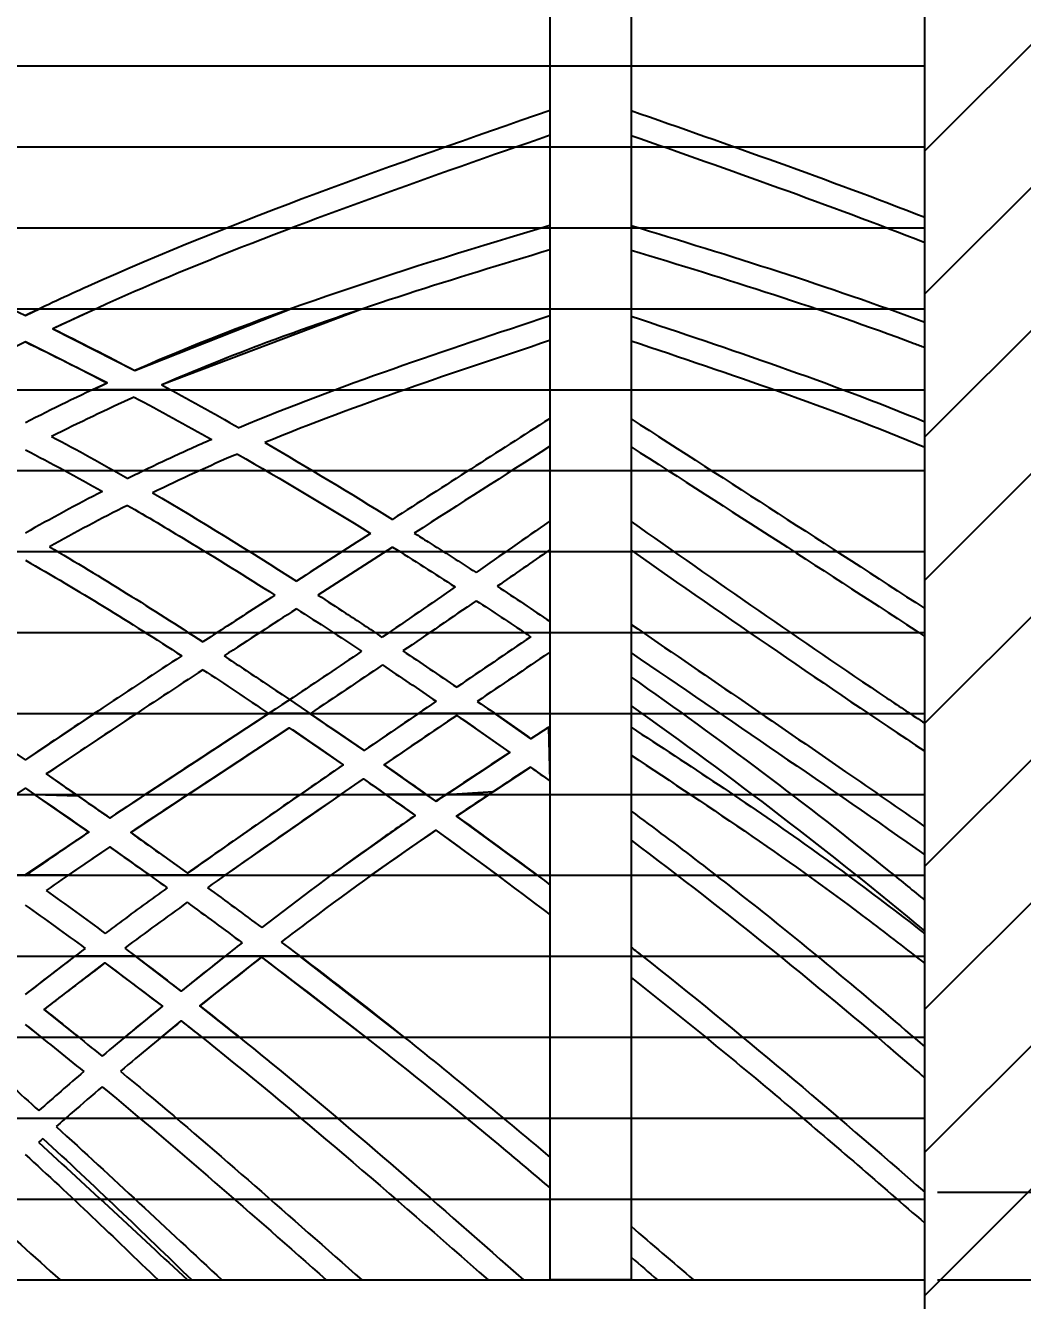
# Model space of a CAD drawing. Header units: feet. Extents: x 0 to 695, y -979 to -294.
# Drawn here: x 149.842 to 151.074, y -498.18 to -496.604 of the extents above; entities that cross this region are included whole.
import ezdxf

# ---------------------------------------------------------------- set-up
doc = ezdxf.new("R2010")
doc.units = ezdxf.units.FT
doc.header["$MEASUREMENT"] = 0
doc.header["$PDMODE"] = 35
doc.layers.add('ATM Mangroves', color=3, linetype='Continuous')
doc.styles.get("Standard").update_dxf_attribs({"font": 'verdana.ttf'})
doc.dimstyles.new('Meters', dxfattribs={"dimscale": 0.25, "dimtxt": 1, "dimasz": 0.18, "dimexe": 0.178, "dimexo": 0.0625, "dimgap": 0.09, "dimtad": 0, "dimtih": 1, "dimtoh": 1, "dimzin": 0, "dimdsep": 46, "dimtxsty": 'Standard', "dimcen": 0.09, "dimazin": 0, "dimtfac": 1, "dimtofl": 0, "dimtmove": 0, "dimatfit": 3, "dimfxl": 0.5, "dimfxlon": 1, "dimtolj": 1, "dimtzin": 0, "dimarcsym": 0})

# ---------------------------------------------------------------- blocks, each defined once
blk = doc.blocks.new('*D91')
at = {"layer": 'ATM Mangroves', "color": 0, "lineweight": -2, "transparency": 16777216}
for p, q in [((151.8735, -498.0009), (151.8735, -497.7405)), ((151.8735, -497.7405), (151.9185, -497.7405)), ((150.969, -498.0459), (151.918, -498.0459)), ((150.969, -498.1543), (151.918, -498.1543)), ((151.8735, -498.1993), (151.8735, -498.2443))]:
    blk.add_line(p, q, dxfattribs=at)
at = {"layer": 'ATM Mangroves', "color": 0, "transparency": 16777216}
for points in [[(151.866, -498.0009), (151.881, -498.0009), (151.8735, -498.0459)], [(151.866, -498.1993), (151.881, -498.1993), (151.8735, -498.1543)]]:
    blk.add_solid(points, dxfattribs=at)
at = {"layer": 'Defpoints', "color": 0, "transparency": 16777216}
for p in [(150.9534, -498.0459), (150.9534, -498.1543), (151.8735, -498.1543)]:
    blk.add_point(p, dxfattribs=at)
at = {"layer": 'ATM Mangroves', "color": 0, "transparency": 16777216, "insert": (152.6849, -497.7405), "char_height": 0.25, "attachment_point": 5}
blk.add_mtext('\\A1;0.33 ft \\P(0.10 m)', dxfattribs=at)

msp = doc.modelspace()

# ---------------------------------------------------------------- hatches: boundary and pattern name
at = {"layer": 'ATM Mangroves', "transparency": 33554687}
h = msp.add_hatch(dxfattribs=at)
h.set_pattern_fill('AR-SAND', scale=0.09)
h.set_pattern_definition([(37.5, (0, 0), (-0.005669402, 0.17341414), [0, -0.1368, 0, -0.153, 0, -0.14625]), (7.5, (0, 0), (0.1592799, 0.25399315), [0, -0.0738, 0, -0.1233, 0, -0.04725]), (327.5, (-0.1107, 0), (0.280272768, 0.000509315), [0, -0.045, 0, -0.162, 0, -0.2115]), (317.5, (-0.1107, 0), (0.27055139, 0.0789908), [0, -0.0225, 0, -0.1062, 0, -0.1215])])
h.paths.add_polyline_path([(149.0975, -498.2051), (147.8047, -498.2051), (147.805, -498.9734), (149.0975, -498.9734)])
h.paths.add_polyline_path([(150.4903, -498.2051), (149.1975, -498.2051), (149.1978, -498.9734), (150.4903, -498.9734)])
h.paths.add_polyline_path([(150.9534, -498.2051), (150.5903, -498.2051), (150.5906, -498.9734), (150.9534, -498.9734)])
h.paths.add_polyline_path([(147.7047, -498.2051), (147.2534, -498.2051), (147.2534, -498.9734), (147.7047, -498.9734)])
h.paths.add_polyline_path([(157.4185, -498.2241), (156.9672, -498.2241), (156.9672, -498.9925), (157.4185, -498.9925)])
h.paths.add_polyline_path([(158.8113, -498.2241), (157.5185, -498.2241), (157.5188, -498.9925), (158.8113, -498.9925)])
h.paths.add_polyline_path([(160.2041, -498.2241), (158.9113, -498.2241), (158.9116, -498.9925), (160.2041, -498.9925)])
h.paths.add_polyline_path([(160.6672, -498.2241), (160.3041, -498.2241), (160.3044, -498.9925), (160.6672, -498.9925)])
h.paths.add_polyline_path([(136.8019, -485.7707, -0.024824), (136.7773, -485.7199), (136.7773, -485.4755), (135.4047, -485.4755, 0.34479), (136.8019, -487.0778)])
h.paths.add_polyline_path([(138.8492, -485.4755), (137.3455, -485.4755), (137.3455, -485.7199, -0.024824), (137.3209, -485.7707), (137.3209, -487.0977, 0.366457)])
h.paths.add_polyline_path([(132.2275, -482.8723), (132.6347, -482.8723), (132.6347, -482.104), (132.2275, -482.104)])
h.paths.add_polyline_path([(132.735, -482.8723), (134.0275, -482.8723), (134.0275, -482.104), (132.7347, -482.104)])
h.paths.add_polyline_path([(134.1278, -482.8723), (135.4203, -482.8723), (135.4203, -482.104), (134.1275, -482.104)])
h.paths.add_polyline_path([(135.5206, -482.8723), (135.9275, -482.8723), (135.9275, -482.104), (135.5203, -482.104)])
h = msp.add_hatch(dxfattribs=at)
h.set_pattern_fill('ANSI31')
h.set_pattern_definition([(45, (-7.41968, -105.5335), (-0.088388348, 0.088388348), [])])
h.paths.add_polyline_path([(147.2534, -494.3949), (146.696, -494.3925), (146.696, -499.7713), (151.7152, -499.7713), (151.7152, -494.3925), (150.9534, -494.3898), (150.9534, -498.9925), (147.2534, -498.9925)])
h = msp.add_hatch(dxfattribs=at)
h.set_pattern_fill('AR-B816', color=0, scale=1.75)
edge = h.paths.add_edge_path()
edge.add_spline(control_points=[(150.5903, -497.9005), (150.572, -497.8855), (150.5535, -497.8705), (150.535, -497.8556)], knot_values=[1.484116, 1.484116, 1.484116, 1.484116, 1.550191, 1.550191, 1.550191, 1.550191], degree=3, periodic=0)
edge.add_line((150.535, -497.8556), (150.4903, -497.8555))
edge.add_line((150.4903, -497.8555), (150.4903, -497.9555))
edge.add_line((150.4903, -497.9555), (150.5903, -497.9556))
edge.add_line((150.5903, -497.9556), (150.5903, -497.9005))
edge = h.paths.add_edge_path()
edge.add_spline(control_points=[(150.2482, -497.9553), (150.2737, -497.9235), (150.3001, -497.8926), (150.3297, -497.8601), (150.3319, -497.8578), (150.3341, -497.8554)], knot_values=[0.223874, 0.223874, 0.223874, 0.223874, 0.338487, 0.338487, 0.347616, 0.347616, 0.347616, 0.347616], degree=3, periodic=0)
edge.add_line((150.3341, -497.8554), (150.2923, -497.8553))
edge.add_spline(control_points=[(150.2923, -497.8553), (150.2893, -497.8586), (150.2605, -497.8911), (150.2327, -497.9245), (150.2087, -497.9553)], knot_values=[0.270656, 0.270656, 0.270656, 0.270656, 0.283749, 0.400898, 0.400898, 0.400898, 0.400898], degree=3, periodic=0)
edge.add_line((150.2087, -497.9553), (150.2482, -497.9553))
edge = h.paths.add_edge_path(flags=17)
edge.add_spline(control_points=[(150.5903, -497.8599), (150.5886, -497.8585), (150.5868, -497.857), (150.5851, -497.8556)], knot_values=[1.645698, 1.645698, 1.645698, 1.645698, 1.652512, 1.652512, 1.652512, 1.652512], degree=3, periodic=0)
edge.add_line((150.5851, -497.8556), (150.535, -497.8556))
edge.add_spline(control_points=[(150.535, -497.8556), (150.5535, -497.8705), (150.572, -497.8855), (150.5903, -497.9005)], knot_values=[1.484116, 1.484116, 1.484116, 1.484116, 1.550191, 1.550191, 1.550191, 1.550191], degree=3, periodic=0)
edge.add_line((150.5903, -497.9005), (150.5903, -497.8599))
edge = h.paths.add_edge_path()
edge.add_spline(control_points=[(150.706, -497.9557), (150.6676, -497.9235), (150.6291, -497.8916), (150.5903, -497.8599)], knot_values=[1.652512, 1.652512, 1.652512, 1.652512, 1.802689, 1.802689, 1.802689, 1.802689], degree=3, periodic=0)
edge.add_line((150.5903, -497.8599), (150.5903, -497.9005))
edge.add_spline(control_points=[(150.5903, -497.9005), (150.6127, -497.9188), (150.6349, -497.9372), (150.6571, -497.9557)], knot_values=[1.550191, 1.550191, 1.550191, 1.550191, 1.630411, 1.630411, 1.630411, 1.630411], degree=3, periodic=0)
edge.add_line((150.6571, -497.9557), (150.706, -497.9557))
edge = h.paths.add_edge_path()
edge.add_spline(control_points=[(150.8727, -497.9559), (150.8485, -497.9249), (150.8207, -497.8915), (150.7918, -497.8589), (150.7891, -497.8558)], knot_values=[0.271246, 0.271246, 0.271246, 0.271246, 0.389142, 0.401646, 0.401646, 0.401646, 0.401646], degree=3, periodic=0)
edge.add_line((150.7891, -497.8558), (150.7472, -497.8557))
edge.add_spline(control_points=[(150.7472, -497.8557), (150.7493, -497.858), (150.7514, -497.8603), (150.781, -497.8927), (150.8075, -497.9239), (150.8331, -497.9558)], knot_values=[0.224345, 0.224345, 0.224345, 0.224345, 0.233004, 0.233004, 0.348239, 0.348239, 0.348239, 0.348239], degree=3, periodic=0)
edge.add_line((150.8331, -497.9558), (150.8727, -497.9559))
edge = h.paths.add_edge_path()
edge.add_spline(control_points=[(151.0012, -497.884), (151, -497.883), (150.9988, -497.8819), (150.9975, -497.8809)], knot_values=[2.122845, 2.122845, 2.122845, 2.122845, 2.127701, 2.127701, 2.127701, 2.127701], degree=3, periodic=0)
edge.add_spline(control_points=[(150.9975, -497.8809), (150.9879, -497.8725), (150.9782, -497.8642), (150.9685, -497.8559)], knot_values=[2.084572, 2.084572, 2.084572, 2.084572, 2.122845, 2.122845, 2.122845, 2.122845], degree=3, periodic=0)
edge.add_line((150.9685, -497.8559), (150.9194, -497.8559))
edge.add_spline(control_points=[(150.9194, -497.8559), (150.9456, -497.878), (150.9716, -497.9003), (150.9975, -497.9226)], knot_values=[1.890835, 1.890835, 1.890835, 1.890835, 1.986044, 1.986044, 1.986044, 1.986044], degree=3, periodic=0)
edge.add_spline(control_points=[(150.9975, -497.9226), (150.9988, -497.9237), (151.0001, -497.9248), (151.0013, -497.9259)], knot_values=[1.986044, 1.986044, 1.986044, 1.986044, 1.990685, 1.990685, 1.990685, 1.990685], degree=3, periodic=0)
edge.add_line((151.0013, -497.9259), (151.0012, -497.884))

# ---------------------------------------------------------------- linework, layer by layer
at = {"layer": 'ATM Mangroves', "color": 7, "transparency": 33554687}
for p, q in [((150.9534, -498.9925), (150.9534, -494.3898)), ((147.2534, -496.6543), (150.9534, -496.6543)), ((147.2534, -496.7543), (150.9534, -496.7543)), ((147.2534, -496.8543), (150.9534, -496.8543)), ((147.2534, -496.9543), (150.9534, -496.9543)), ((147.2534, -497.0543), (150.9534, -497.0543)), ((147.2534, -497.1543), (150.9534, -497.1543)), ((147.2534, -497.2543), (150.9534, -497.2543)), ((147.2534, -497.3543), (150.9534, -497.3543)), ((148.1493, -497.4543), (150.9534, -497.4543)), ((147.2534, -497.5543), (150.9534, -497.5543)), ((147.2534, -497.6543), (150.9534, -497.6543)), ((147.2534, -497.7543), (150.9534, -497.7543)), ((147.2534, -497.8543), (150.9534, -497.8543)), ((147.2534, -497.9543), (150.9534, -497.9543)), ((147.2534, -497.9543), (150.9534, -497.9543)), ((147.2534, -497.9543), (150.9534, -497.9543)), ((147.2534, -497.9543), (150.9534, -497.9543)), ((147.2534, -497.9543), (150.9534, -497.9543)), ((147.2534, -498.0543), (150.9534, -498.0543)), ((147.2534, -498.1543), (150.9534, -498.1543)), ((147.2975, -498.1543), (150.9534, -498.1543)), ((147.2975, -498.1543), (150.9534, -498.1543))]:
    msp.add_line(p, q, dxfattribs=at)
for points in [[(150.5903, -495.1043), (150.5903, -498.1543), (150.4903, -498.1543), (150.4903, -495.1043)], [(150.2587, -496.9543), (150.0104, -497.0484), (150.0213, -497.0543), (149.9252, -497.0543), (149.943, -497.046), (149.842, -496.9952), (149.7409, -497.0459), (149.7589, -497.0543), (149.6621, -497.0543), (149.6734, -497.0482), (149.4267, -496.9543), (149.5149, -496.9543), (149.7067, -497.0305), (149.8081, -496.979), (149.7549, -496.9543), (149.8247, -496.9543), (149.842, -496.9625), (149.8593, -496.9543), (149.9294, -496.9543), (149.8759, -496.979), (149.9771, -497.0306), (150.17, -496.9543), (150.2587, -496.9543)], [(149.9042, -497.5543), (149.8678, -497.529), (149.9794, -497.4543), (149.9271, -497.4543), (149.8419, -497.5115), (149.757, -497.4543), (149.7049, -497.4543), (149.8161, -497.5291), (149.7793, -497.5543), (149.8306, -497.5543), (149.8418, -497.5466), (149.853, -497.5543), (149.907, -497.5562)], [(150.4886, -497.4712), (150.4666, -497.4855), (150.4219, -497.4543), (150.3275, -497.4543), (150.2603, -497.5003), (150.1933, -497.4543), (150.1428, -497.4543), (149.9904, -497.5543), (150.0432, -497.5543), (150.168, -497.4719), (150.2347, -497.5179), (150.1817, -497.5543), (150.2317, -497.5543), (150.2596, -497.5351), (150.2869, -497.5543), (150.3371, -497.5543), (150.2852, -497.5177), (150.3748, -497.4567), (150.4405, -497.5025), (150.3622, -497.5543), (150.4202, -497.5507), (150.466, -497.5206), (150.4903, -497.538), (150.4886, -497.4712)], [(150.2317, -497.5543), (150.0884, -497.6543), (149.9955, -497.6543), (149.9461, -497.6191), (149.8946, -497.6543), (149.789, -497.6543)], [(149.841, -497.6543), (149.9203, -497.6009), (149.853, -497.5543), (149.9042, -497.5543), (149.9462, -497.5836), (149.9904, -497.5543), (150.0432, -497.5543), (149.972, -497.6016), (150.0423, -497.6518), (150.1817, -497.5543), (150.2317, -497.5543)], [(150.4743, -497.6543), (150.3747, -497.5812), (150.4149, -497.5543), (150.3622, -497.5543), (150.3492, -497.5629), (150.3371, -497.5543), (150.2869, -497.5543), (150.3236, -497.5804), (150.2194, -497.6543), (150.2691, -497.6543), (150.349, -497.5986), (150.4251, -497.6543), (150.4743, -497.6543)], [(149.8417, -497.8385), (149.8614, -497.8543), (149.9078, -497.8543), (149.8651, -497.8201), (149.9402, -497.7626), (150.0111, -497.8162), (149.9647, -497.8543), (150.01, -497.8543), (150.0344, -497.8343), (150.0597, -497.8543), (150.1061, -497.8543), (150.0576, -497.8156), (150.1337, -497.7556), (150.2623, -497.8543), (150.3098, -497.8543), (150.1811, -497.7543), (150.0886, -497.7543), (150.0343, -497.7975), (149.978, -497.7543), (149.903, -497.7543), (149.8417, -497.8016)]]:
    msp.add_lwpolyline(points, dxfattribs=at)
for points, knots in [([(150.4903, -496.7092), (150.2975, -496.7763), (150.0778, -496.8527), (149.8675, -496.9503), (149.842, -496.9625)], [0, 0, 0, 0, 0.611557, 0.6963515, 0.6963515, 0.6963515, 0.6963515]), ([(150.4903, -496.7399), (150.3435, -496.791), (150.1972, -496.8421), (149.9943, -496.9249), (149.9348, -496.9512), (149.8759, -496.979)], [0.0101445, 0.0101445, 0.0101445, 0.0101445, 0.4756349, 0.4756349, 0.6724095, 0.6724095, 0.6724095, 0.6724095]), ([(150.4899, -496.8816), (150.3717, -496.9172), (150.2542, -496.9536), (150.0962, -497.0124), (150.0531, -497.0298), (150.0104, -497.0484)], [0.0608054, 0.0608054, 0.0608054, 0.0608054, 0.4303627, 0.4303627, 0.5717585, 0.5717585, 0.5717585, 0.5717585]), ([(150.5903, -496.8817), (150.7085, -496.9176), (150.8259, -496.9543), (150.9445, -496.9987), (150.9489, -497.0004), (150.9534, -497.0021)], [0.0608054, 0.0608054, 0.0608054, 0.0608054, 0.4303627, 0.4303627, 0.4447142, 0.4447142, 0.4447142, 0.4447142]), ([(150.0721, -497.1158), (150.0548, -497.1234), (150.02, -497.139), (149.9857, -497.1555), (149.9686, -497.164)], [0.4443843, 0.4443843, 0.4443843, 0.4443843, 0.5012883, 0.5589022, 0.5589022, 0.5589022, 0.5589022]), ([(149.9679, -497.1972), (149.9924, -497.2113), (150.0169, -497.2257), (150.0777, -497.2626), (150.1141, -497.2851), (150.1503, -497.3081)], [0.9021397, 0.9021397, 0.9021397, 0.9021397, 0.9877196, 0.9877196, 1.1163993, 1.1163993, 1.1163993, 1.1163993]), ([(150.5903, -497.2173), (150.6951, -497.2907), (150.8154, -497.375), (150.9377, -497.4562), (150.9534, -497.4665)], [0, 0, 0, 0, 0.383901, 0.4403583, 0.4403583, 0.4403583, 0.4403583]), ([(150.3224, -497.2315), (150.3281, -497.2351), (150.3536, -497.2512), (150.379, -497.2675), (150.3987, -497.2802)], [1.24296492, 1.24296492, 1.24296492, 1.24296492, 1.2631988, 1.33331559, 1.33331559, 1.33331559, 1.33331559]), ([(150.1503, -497.3081), (150.1383, -497.3158), (150.1085, -497.3351), (150.0788, -497.3544), (150.0611, -497.366)], [0.4031618, 0.4031618, 0.4031618, 0.4031618, 0.4460104, 0.5095, 0.5095, 0.5095, 0.5095]), ([(150.2033, -497.308), (150.2147, -497.3154), (150.2413, -497.3327), (150.2678, -497.3501), (150.2828, -497.3601)], [1.16086895, 1.16086895, 1.16086895, 1.16086895, 1.2015895, 1.25567929, 1.25567929, 1.25567929, 1.25567929]), ([(150.399, -497.315), (150.4197, -497.3285), (150.4403, -497.3421), (150.4627, -497.3571), (150.4645, -497.3583), (150.4663, -497.3596)], [1.35258501, 1.35258501, 1.35258501, 1.35258501, 1.42690471, 1.42690471, 1.43355119, 1.43355119, 1.43355119, 1.43355119]), ([(150.5903, -497.3443), (150.6787, -497.4048), (150.7999, -497.4879), (150.9208, -497.5715), (150.9534, -497.5943)], [0, 0, 0, 0, 0.3214794, 0.4407812, 0.4407812, 0.4407812, 0.4407812]), ([(150.2574, -497.3774), (150.2293, -497.3966), (150.1261, -497.4661), (150.0214, -497.5334), (149.9462, -497.5836)], [0.2817914, 0.2817914, 0.2817914, 0.2817914, 0.383901, 0.655012, 0.655012, 0.655012, 0.655012]), ([(150.0874, -497.3832), (150.1035, -497.3939), (150.1615, -497.4325), (150.219, -497.4716), (150.2603, -497.5003)], [0.9872783, 0.9872783, 0.9872783, 0.9872783, 1.0449666, 1.1956559, 1.1956559, 1.1956559, 1.1956559]), ([(150.5903, -497.4094), (150.6998, -497.4861), (150.8215, -497.5774), (150.9391, -497.6736), (150.9534, -497.6853)], [1.5641916, 1.5641916, 1.5641916, 1.5641916, 1.9649858, 2.0203307, 2.0203307, 2.0203307, 2.0203307]), ([(150.168, -497.4719), (150.1334, -497.495), (150.0988, -497.5179), (150.0332, -497.5608), (150.0025, -497.5811), (149.972, -497.6016)], [0.4084055, 0.4084055, 0.4084055, 0.4084055, 0.5329087, 0.5329087, 0.6435983, 0.6435983, 0.6435983, 0.6435983]), ([(150.5903, -497.4713), (150.6623, -497.5184), (150.7862, -497.5995), (150.9044, -497.6885), (150.9534, -497.7267)], [0, 0, 0, 0, 0.257938, 0.4440211, 0.4440211, 0.4440211, 0.4440211]), ([(150.5903, -497.506), (150.6908, -497.5719), (150.7897, -497.6383), (150.9078, -497.728), (150.9306, -497.7456), (150.9534, -497.7633)], [0.0189872, 0.0189872, 0.0189872, 0.0189872, 0.3797323, 0.3797323, 0.4666628, 0.4666628, 0.4666628, 0.4666628]), ([(150.2347, -497.5179), (150.231, -497.5204), (150.1666, -497.5647), (150.1022, -497.6091), (150.0423, -497.6518)], [0.3078542, 0.3078542, 0.3078542, 0.3078542, 0.3214794, 0.5422564, 0.5422564, 0.5422564, 0.5422564]), ([(149.8676, -497.5291), (149.889, -497.5438), (149.9152, -497.5619), (149.9413, -497.5801), (149.9462, -497.5836)], [0.8009993, 0.8009993, 0.8009993, 0.8009993, 0.87869239, 0.89662463, 0.89662463, 0.89662463, 0.89662463]), ([(150.3236, -497.5804), (150.3071, -497.5917), (150.2428, -497.6363), (150.18, -497.6832), (150.1339, -497.7189)], [0.1978272, 0.1978272, 0.1978272, 0.1978272, 0.257938, 0.4327522, 0.4327522, 0.4327522, 0.4327522]), ([(150.5903, -497.5749), (150.6468, -497.6167), (150.77, -497.7111), (150.889, -497.8109), (150.9534, -497.8664)], [1.6305236, 1.6305236, 1.6305236, 1.6305236, 1.841534, 2.0964715, 2.0964715, 2.0964715, 2.0964715]), ([(149.9203, -497.6009), (149.8988, -497.6154), (149.8726, -497.6333), (149.8466, -497.6515), (149.8417, -497.6548)], [0.68624896, 0.68624896, 0.68624896, 0.68624896, 0.76387076, 0.78151808, 0.78151808, 0.78151808, 0.78151808]), ([(150.349, -497.5986), (150.2963, -497.6345), (150.2444, -497.6713), (150.1817, -497.7188), (150.1698, -497.7278), (150.158, -497.7368)], [0.1872032, 0.1872032, 0.1872032, 0.1872032, 0.3797323, 0.3797323, 0.4246645, 0.4246645, 0.4246645, 0.4246645]), ([(150.5903, -497.6111), (150.7098, -497.7005), (150.8257, -497.7944), (150.9437, -497.8964), (150.9486, -497.9006), (150.9534, -497.9048)], [1.6522249, 1.6522249, 1.6522249, 1.6522249, 2.1024334, 2.1024334, 2.1215879, 2.1215879, 2.1215879, 2.1215879]), ([(150.0172, -497.6698), (149.9974, -497.6841), (149.9717, -497.7028), (149.9463, -497.7217), (149.9404, -497.7261)], [0.57322756, 0.57322756, 0.57322756, 0.57322756, 0.64639323, 0.66839313, 0.66839313, 0.66839313, 0.66839313]), ([(150.1097, -497.7377), (150.0934, -497.7504), (150.0682, -497.7703), (150.0432, -497.7904), (150.0343, -497.7975)], [0.46341679, 0.46341679, 0.46341679, 0.46341679, 0.52554403, 0.55956434, 0.55956434, 0.55956434, 0.55956434]), ([(150.158, -497.7368), (150.2053, -497.7724), (150.3178, -497.859), (150.4271, -497.9495), (150.4903, -498.0029)], [1.1579791, 1.1579791, 1.1579791, 1.1579791, 1.3354998, 1.5837547, 1.5837547, 1.5837547, 1.5837547]), ([(150.5903, -497.7431), (150.5951, -497.7468), (150.7189, -497.8442), (150.8389, -497.9464), (150.9534, -498.0459)], [1.6055761, 1.6055761, 1.6055761, 1.6055761, 1.6236565, 2.0783938, 2.0783938, 2.0783938, 2.0783938]), ([(149.9402, -497.7626), (149.9184, -497.7789), (149.8968, -497.7954), (149.8719, -497.8147), (149.8685, -497.8174), (149.8651, -497.8201)], [0.69055062, 0.69055062, 0.69055062, 0.69055062, 0.7725004, 0.7725004, 0.78557931, 0.78557931, 0.78557931, 0.78557931]), ([(150.1337, -497.7556), (150.2364, -497.8327), (150.3371, -497.9123), (150.454, -498.0101), (150.4722, -498.0254), (150.4903, -498.0408)], [1.1498976, 1.1498976, 1.1498976, 1.1498976, 1.5367157, 1.5367157, 1.6083014, 1.6083014, 1.6083014, 1.6083014]), ([(150.5903, -497.7807), (150.6566, -497.8329), (150.7219, -497.8862), (150.8425, -497.9881), (150.898, -498.0361), (150.9534, -498.0843)], [1.6288811, 1.6288811, 1.6288811, 1.6288811, 1.8832158, 1.8832158, 2.103618, 2.103618, 2.103618, 2.103618]), ([(150.0576, -497.8156), (150.0871, -497.8389), (150.2234, -497.9484), (150.3546, -498.0637), (150.4575, -498.1543)], [1.0478849, 1.0478849, 1.0478849, 1.0478849, 1.160678, 1.5719784, 1.5719784, 1.5719784, 1.5719784]), ([(150.0344, -497.8343), (150.0408, -497.8394), (150.0472, -497.8444), (150.1767, -497.9469), (150.2952, -498.0502), (150.4136, -498.1543)], [1.0412024, 1.0412024, 1.0412024, 1.0412024, 1.0658175, 1.0658175, 1.5389916, 1.5389916, 1.5389916, 1.5389916]), ([(149.9593, -497.8965), (149.9701, -497.9054), (150.0711, -497.9895), (150.1695, -498.0765), (150.2575, -498.1543)], [0.9411726, 0.9411726, 0.9411726, 0.9411726, 0.9831082, 1.3354107, 1.3354107, 1.3354107, 1.3354107]), ([(149.9367, -497.9156), (149.9244, -497.9262), (149.9121, -497.9367), (149.8932, -497.9532), (149.8866, -497.959), (149.88, -497.9648)], [0.71049083, 0.71049083, 0.71049083, 0.71049083, 0.75946468, 0.75946468, 0.78607961, 0.78607961, 0.78607961, 0.78607961]), ([(149.68, -497.971), (149.716, -498.0029), (149.7843, -498.064), (149.8524, -498.1252), (149.8847, -498.1543)], [2.2551035, 2.2551035, 2.2551035, 2.2551035, 2.3994402, 2.5298901, 2.5298901, 2.5298901, 2.5298901])]:
    msp.add_open_spline(points, degree=3, knots=knots, dxfattribs=at)
for points in [[(150.5903, -496.7093), (150.7119, -496.7519), (150.8336, -496.7945), (150.9534, -496.8412)], [(150.5903, -496.74), (150.7123, -496.7828), (150.8339, -496.8255), (150.9534, -496.8724)], [(150.49, -496.8513), (150.3159, -496.9037), (150.1424, -496.9578), (149.9771, -497.0306)], [(150.5903, -496.8514), (150.7126, -496.8885), (150.8344, -496.9264), (150.9534, -496.971)], [(150.4898, -496.9632), (150.3604, -497.0061), (150.231, -497.049), (150.1059, -497.1014)], [(150.5903, -496.9633), (150.7126, -497.0042), (150.8348, -497.045), (150.9534, -497.0938)], [(149.8759, -496.979), (149.9099, -496.9957), (149.9436, -497.013), (149.9771, -497.0306)], [(149.842, -496.9952), (149.8759, -497.0117), (149.9096, -497.0286), (149.943, -497.046)], [(150.4897, -496.9937), (150.3706, -497.0333), (150.2521, -497.0728), (150.1377, -497.1196)], [(150.5903, -496.9939), (150.7133, -497.035), (150.8355, -497.0761), (150.9534, -497.1252)], [(149.943, -497.046), (149.909, -497.0617), (149.8753, -497.0781), (149.842, -497.0952)], [(150.0104, -497.0484), (150.0425, -497.0657), (150.0743, -497.0833), (150.1059, -497.1014)], [(149.9763, -497.0635), (149.942, -497.079), (149.908, -497.0952), (149.8743, -497.1121)], [(149.9763, -497.0635), (150.0085, -497.0805), (150.0404, -497.098), (150.0721, -497.1158)], [(150.4895, -497.0902), (150.4247, -497.1316), (150.36, -497.173), (150.2954, -497.2145)], [(150.5903, -497.0903), (150.7115, -497.1682), (150.8327, -497.2461), (150.9534, -497.3248)], [(149.8743, -497.1121), (149.906, -497.1288), (149.9374, -497.1462), (149.9686, -497.164)], [(149.8419, -497.1285), (149.8739, -497.1451), (149.9057, -497.1622), (149.9372, -497.1799)], [(150.1377, -497.1196), (150.1908, -497.1504), (150.2433, -497.1821), (150.2954, -497.2145)], [(150.4894, -497.1246), (150.4337, -497.1602), (150.378, -497.1958), (150.3224, -497.2315)], [(150.5903, -497.1248), (150.7116, -497.2027), (150.8329, -497.2804), (150.9534, -497.3591)], [(150.1038, -497.1338), (150.0685, -497.1488), (150.0336, -497.1649), (149.9991, -497.1817)], [(150.1038, -497.1338), (150.1593, -497.1654), (150.2141, -497.1982), (150.2684, -497.2318)], [(149.9372, -497.1799), (149.9052, -497.1964), (149.8734, -497.2136), (149.8419, -497.2314)], [(149.9991, -497.1817), (150.0591, -497.2167), (150.1182, -497.2534), (150.1768, -497.2909)], [(149.9679, -497.1972), (149.9354, -497.2136), (149.9033, -497.2307), (149.8715, -497.2484)], [(150.4892, -497.2172), (150.459, -497.2382), (150.4289, -497.2592), (150.3987, -497.2802)], [(150.2684, -497.2318), (150.2379, -497.2515), (150.2073, -497.2712), (150.1768, -497.2909)], [(149.8715, -497.2484), (149.9357, -497.2857), (149.9988, -497.3253), (150.0611, -497.366)], [(150.2955, -497.2487), (150.2647, -497.2684), (150.234, -497.2882), (150.2033, -497.308)], [(150.2955, -497.2487), (150.3215, -497.2649), (150.3473, -497.2814), (150.373, -497.298)], [(150.4891, -497.2526), (150.4677, -497.2675), (150.4462, -497.2824), (150.4248, -497.2972)], [(150.5903, -497.2527), (150.7103, -497.3366), (150.8314, -497.4199), (150.9534, -497.5011)], [(149.8419, -497.265), (149.9073, -497.3023), (149.9715, -497.342), (150.035, -497.3831)], [(150.373, -497.298), (150.343, -497.3188), (150.313, -497.3395), (150.2828, -497.3601)], [(150.4248, -497.2972), (150.4467, -497.3116), (150.4686, -497.3261), (150.4903, -497.3408)], [(150.399, -497.315), (150.3689, -497.3358), (150.3387, -497.3565), (150.3084, -497.3771)], [(150.1769, -497.3251), (150.147, -497.3444), (150.1172, -497.3638), (150.0874, -497.3832)], [(150.1769, -497.3251), (150.2039, -497.3423), (150.2307, -497.3598), (150.2574, -497.3774)], [(150.4663, -497.3596), (150.4358, -497.3804), (150.4053, -497.4011), (150.3749, -497.422)], [(150.035, -497.3831), (149.9703, -497.4254), (149.9058, -497.4682), (149.8419, -497.5115)], [(150.3084, -497.3771), (150.3307, -497.392), (150.3528, -497.4069), (150.3749, -497.422)], [(150.4888, -497.3793), (150.4593, -497.3994), (150.4298, -497.4194), (150.4003, -497.4394)], [(150.5903, -497.3794), (150.7117, -497.4624), (150.8336, -497.5445), (150.9534, -497.6292)], [(150.0613, -497.4003), (149.9964, -497.4428), (149.9318, -497.4857), (149.8676, -497.5291)], [(150.0613, -497.4003), (150.0885, -497.4181), (150.1155, -497.4362), (150.1424, -497.4545)], [(150.283, -497.3944), (150.2533, -497.4146), (150.2236, -497.4347), (150.1938, -497.4546)], [(150.283, -497.3944), (150.3052, -497.4093), (150.3274, -497.4242), (150.3494, -497.4393)], [(150.3494, -497.4393), (150.3197, -497.4596), (150.29, -497.48), (150.2603, -497.5003)], [(150.4003, -497.4394), (150.4225, -497.4547), (150.4446, -497.47), (150.4666, -497.4855)], [(150.5903, -497.445), (150.7149, -497.5331), (150.8359, -497.6259), (150.9534, -497.7232)], [(150.3748, -497.4567), (150.3449, -497.477), (150.315, -497.4973), (150.2852, -497.5177)], [(150.3748, -497.4567), (150.3968, -497.4719), (150.4187, -497.4872), (150.4405, -497.5025)], [(150.168, -497.4719), (150.1903, -497.4871), (150.2125, -497.5025), (150.2347, -497.5179)], [(150.4886, -497.4712), (150.4813, -497.476), (150.4739, -497.4807), (150.4666, -497.4855)], [(150.4405, -497.5025), (150.41, -497.5225), (150.3795, -497.5426), (150.3493, -497.563)], [(150.2852, -497.5177), (150.3066, -497.5327), (150.328, -497.5478), (150.3493, -497.563)], [(150.466, -497.5206), (150.4354, -497.5407), (150.4049, -497.5608), (150.3747, -497.5812)], [(150.466, -497.5206), (150.4741, -497.5264), (150.4822, -497.5322), (150.4903, -497.538)], [(150.2596, -497.5351), (150.1949, -497.5794), (150.1305, -497.6241), (150.0669, -497.6696)], [(150.2596, -497.5351), (150.281, -497.5501), (150.3024, -497.5652), (150.3236, -497.5804)], [(149.8418, -497.5466), (149.8681, -497.5646), (149.8942, -497.5827), (149.9203, -497.6009)], [(150.3747, -497.5812), (150.4135, -497.6092), (150.4521, -497.6376), (150.4903, -497.6663)], [(149.972, -497.6016), (149.9955, -497.6182), (150.019, -497.635), (150.0423, -497.6518)], [(150.349, -497.5986), (150.3966, -497.6329), (150.4437, -497.6678), (150.4903, -497.7033)], [(149.9461, -497.6191), (149.9198, -497.6369), (149.8936, -497.6549), (149.8675, -497.6731)], [(149.9461, -497.6191), (149.9699, -497.6359), (149.9936, -497.6528), (150.0172, -497.6698)], [(149.8675, -497.6731), (149.892, -497.6905), (149.9163, -497.7082), (149.9404, -497.7261)], [(150.0669, -497.6696), (150.0894, -497.6859), (150.1117, -497.7023), (150.1339, -497.7189)], [(149.8417, -497.6912), (149.8665, -497.7088), (149.8912, -497.7266), (149.9158, -497.7446)], [(150.0418, -497.6877), (150.0159, -497.7064), (149.9902, -497.7252), (149.9647, -497.7442)], [(150.0418, -497.6877), (150.0645, -497.7042), (150.0872, -497.7209), (150.1097, -497.7377)], [(149.9158, -497.7446), (149.8909, -497.7634), (149.8662, -497.7824), (149.8417, -497.8016)], [(149.9647, -497.7442), (149.988, -497.7618), (150.0113, -497.7795), (150.0343, -497.7975)], [(149.9402, -497.7626), (149.964, -497.7802), (149.9876, -497.7981), (150.0111, -497.8162)], [(150.1337, -497.7556), (150.1081, -497.7754), (150.0828, -497.7954), (150.0576, -497.8156)], [(149.8651, -497.8201), (149.8891, -497.8391), (149.9129, -497.8584), (149.9366, -497.8778)], [(150.0111, -497.8162), (149.9861, -497.8365), (149.9612, -497.857), (149.9366, -497.8778)], [(149.8417, -497.8385), (149.8659, -497.8578), (149.89, -497.8773), (149.914, -497.8969)], [(150.0344, -497.8343), (150.0092, -497.8548), (149.9841, -497.8755), (149.9593, -497.8965)], [(149.788, -497.8815), (149.8115, -497.9026), (149.835, -497.9238), (149.8584, -497.9451)], [(149.914, -497.8969), (149.8953, -497.9128), (149.8768, -497.9289), (149.8584, -497.9451)], [(149.9367, -497.9156), (150.0304, -497.9932), (150.1222, -498.0734), (150.2137, -498.1543)], [(149.88, -497.9648), (149.9486, -498.0275), (150.0167, -498.0909), (150.0847, -498.1543)], [(149.8633, -497.9796), (149.8616, -497.9812), (149.8599, -497.9827), (149.8582, -497.9842)], [(149.8633, -497.9796), (149.9258, -498.0366), (149.9867, -498.0954), (150.0475, -498.1543)], [(149.8416, -497.9992), (149.8971, -498.0497), (149.9515, -498.1018), (150.0058, -498.1543)], [(149.8582, -497.9842), (149.9198, -498.0405), (149.981, -498.0973), (150.0422, -498.1543)], [(150.5903, -498.088), (150.6161, -498.1101), (150.6418, -498.1322), (150.6675, -498.1543)], [(150.5903, -498.1262), (150.6012, -498.1355), (150.6122, -498.1449), (150.6231, -498.1543)]]:
    msp.add_open_spline(points, degree=3, dxfattribs=at)

# ---------------------------------------------------------------- dimensions: what is measured, and where the dimension line sits
dim = msp.add_linear_dim(base=(151.8735, -498.1543), p1=(150.9534, -498.0459), p2=(150.9534, -498.1543), angle=90, text='0.33 ft \\P(0.10 m)', dimstyle='Meters', override={"dimpost": ' m', "dimfxlon": 0}, dxfattribs=at)
dim.commit()
dim.dimension.update_dxf_attribs({"geometry": '*D91', "text_midpoint": (152.6849, -497.7405), "dimtype": 160})

doc.saveas('drawing.dxf')
